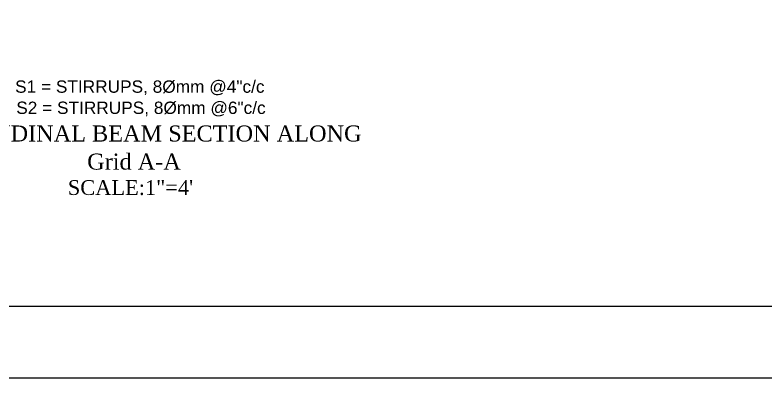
# Model space of a CAD drawing. Header units: inches. Extents: x -412 to 2766, y -9590 to -2111.
# Drawn here: x -16.9 to 469.5, y -6957.6 to -6722.2 of the extents above; entities that cross this region are included whole.
import ezdxf

# ---------------------------------------------------------------- set-up
doc = ezdxf.new("R2010")
doc.units = ezdxf.units.IN
doc.header["$LTSCALE"] = 0.5
doc.header["$MEASUREMENT"] = 0
for name, color, linetype, lineweight in [('15 TEXT', 7, 'Continuous', 15), ('ELE1', 3, 'Continuous', 9), ('Profile ele', 4, 'Continuous', 25)]:
    doc.layers.add(name, color=color, linetype=linetype, lineweight=lineweight)
doc.styles.add('arial', font='arial.ttf')
doc.styles.get("Standard").update_dxf_attribs({"font": 'arial.ttf'})

# ---------------------------------------------------------------- blocks, each defined once
blk = doc.blocks.new('52')
at = {"layer": '15 TEXT', "char_height": 8, "width": 214.0919}
for s, insert, attachment_point in [('S1 = STIRRUPS, 8%%Cmm @4"c/c', (-16609.23, -17208.29, 0), 3), ('S2 = STIRRUPS, 8%%Cmm @6"c/c', (-16689.27, -17222.03, 0), 2)]:
    blk.add_mtext(s, dxfattribs=dict(at, insert=insert, attachment_point=attachment_point))
at = {"layer": '15 TEXT', "style": 'arial'}
for s, insert, char_height, width, attachment_point in [('{\\fTimes New Roman|b0|i0|c0|p18;LONGITUDINAL BEAM SECTION ALONG }', (-16694.94, -17237.5, 0), 10.4, 641.259, 2), ('{\\fTimes New Roman|b0|i0|c0|p18;Grid A-A}', (-16693.77, -17255.73, 0), 10.4, 354.6503, 2), ('{\\fTimes New Roman|b0|i0|c0|p18;SCALE:1"=4\'}', (-16655.47, -17272.96, 0), 9.6, 487.7637, 3)]:
    blk.add_mtext(s, dxfattribs=dict(at, insert=insert, char_height=char_height, width=width, attachment_point=attachment_point))

msp = doc.modelspace()

# ---------------------------------------------------------------- linework, layer by layer
at = {"layer": 'Defpoints'}
msp.add_lwpolyline([(2766.09, -4709.64), (-411.51, -4709.64), (-411.51, -6957.6), (2766.09, -6957.6)], close=True, dxfattribs=at)
at = {"layer": 'ELE1'}
msp.add_lwpolyline([(-365.19, -4755.95), (2719.77, -4755.95), (2719.77, -6911.29), (-365.19, -6911.29)], close=True, dxfattribs=at)

# ---------------------------------------------------------------- block references
at = {"layer": 'Profile ele'}
msp.add_blockref('52', (16753.92, 10443.67, 0), dxfattribs=at)

doc.saveas('drawing.dxf')
